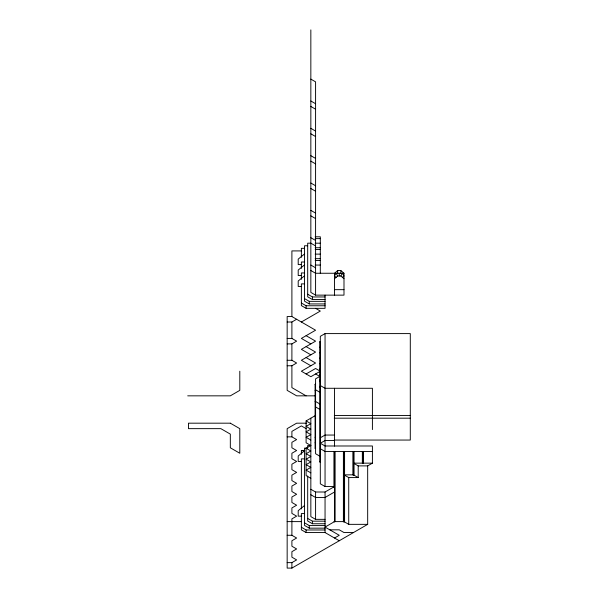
<?xml version="1.0" encoding="UTF-8"?>
<svg xmlns="http://www.w3.org/2000/svg" width="598" height="598" viewBox="0 0 598 598"><rect width="100%" height="100%" fill="white"/><g stroke="black" fill="none" stroke-linecap="round" stroke-linejoin="round"><path stroke-width="0.9" d="M334.521 278.728L337.676 275.992L340.838 275.992L342.415 273.256L343.992 275.992L342.415 277.36M310.84 29.9L310.84 292.4L315.58 295.135L343.992 295.135L343.992 273.256L340.838 270.528L337.676 270.528L334.521 273.256L334.521 295.135M304.524 253.963L298.208 259.121L298.208 264.585L301.37 264.585M304.524 264.899L298.208 270.057L298.208 275.529L301.37 275.529M304.524 275.835L298.208 280.993L298.208 286.464L301.37 286.464M304.524 450.832L298.208 455.99L298.208 461.462L301.37 461.462M304.524 505.519L298.208 510.677L298.208 516.149L301.37 516.149M287.16 322.008L291.899 322.008L296.63 319.272M301.37 322.008L320.311 311.072L315.58 308.336M287.16 343.887L291.899 343.887L296.63 341.152L291.899 338.416L287.16 338.416M334.23 440.053L410.295 440.053L410.295 333.594L325.05 333.594L320.311 336.33L320.311 483.804L325.05 486.54L334.521 486.54L325.05 492.005L315.58 492.005L310.84 489.276M320.311 462.217L319.818 461.933L319.818 341.802L320.311 341.518M320.311 346.982L319.818 347.266L320.311 347.55M287.16 365.759L291.899 365.759L296.63 363.023L291.899 360.288L287.16 360.288M320.311 352.454L319.818 352.738L320.311 353.022M320.311 357.918L319.818 358.209L320.311 358.494M320.311 363.39L319.818 363.674L320.311 363.958M306.101 373.959L315.58 368.495L320.311 371.223L310.84 376.695L301.37 371.223L315.58 363.023L306.101 357.559M320.311 368.861L319.818 369.145L320.311 369.429M320.311 374.326L319.818 374.61L320.311 374.894M320.311 376.12L315.58 378.855L315.58 453.725L320.311 456.461M320.311 379.797L319.818 380.081L320.311 380.365M315.58 448.545L315.086 448.261L315.086 384.327L315.58 384.043M320.311 381.307L319.818 381.591L320.311 381.875M320.311 386.779L319.818 387.063L320.311 387.347M315.58 390.262L315.086 390.546L315.58 390.838M315.58 401.206L315.086 401.49L315.58 401.774M320.311 403.934L319.818 404.218L320.311 404.51M310.84 478.333L306.101 475.604L306.101 448.261L310.84 445.525L306.101 442.789L306.101 420.917L315.58 415.446M315.58 437.033L315.086 437.317L315.58 437.601M320.311 437.788L325.05 435.052L334.521 435.052M315.58 442.505L315.086 442.789L315.58 443.073M315.086 448.261L315.58 447.969M320.311 456.177L319.818 456.461L320.311 456.745M333.931 487.46L333.931 451.46L335.112 451.46L335.112 521.613L333.931 521.613M319.818 461.933L320.311 461.641M343.992 451.804L344.583 451.46L344.583 521.613L343.992 521.957L343.401 521.613L343.401 451.46L343.992 451.804L343.992 521.957M353.463 451.804L354.053 451.46L354.053 474.849L353.463 475.186L352.872 474.849L352.872 451.46L353.463 451.804L353.463 475.186M362.934 451.804L363.532 451.46L363.532 463.151L362.934 463.495L362.343 463.151L362.343 451.46L362.934 451.804L362.934 463.495M372.412 463.151L353.463 463.151L358.202 465.887L367.673 465.887L372.412 463.151L372.412 445.988L325.05 445.988L320.311 443.26L325.05 440.524L334.521 440.524M334.521 492.005L325.05 497.476L315.58 497.476L310.84 494.74M287.16 562.628L291.899 562.628L296.63 559.9L291.899 557.164L291.899 551.692L296.63 548.957L291.899 546.228L291.899 540.756L296.63 538.021L291.899 535.285L287.16 535.285M334.521 538.021L339.253 535.285L325.05 527.085L334.521 521.613L343.992 521.613L348.731 524.349L367.673 524.349L367.673 465.887M306.714 423.182L296.63 423.182L287.16 428.646L287.16 568.1L291.899 568.1L367.673 524.349M315.146 236.801L320.311 236.801L320.311 273.256M315.146 238.624L320.311 238.624M315.146 243.184L320.311 243.184M307.686 245.763L304.524 245.763L304.524 301.205L309.263 303.934L325.05 303.934M315.146 247.736L320.311 247.736M304.524 248.334L301.37 248.334L301.37 257.297M315.146 249.56L320.311 249.56M301.37 250.913L291.899 250.913L291.899 316.544L315.58 330.216L301.37 338.416L310.84 343.887M315.146 254.12L320.311 254.12M315.146 258.68L320.311 258.68M315.146 260.496L320.311 260.496M304.524 262.006L301.37 262.006L301.37 268.39M315.146 265.056L320.311 265.056M304.524 272.95L301.37 272.95L301.37 279.326M343.992 273.256L315.58 273.256L310.84 270.528M304.524 283.886L301.37 283.886L301.37 305.6L306.101 308.336L325.05 308.336L325.05 295.135M334.521 289.664L343.992 289.664M307.686 294.223L312.418 296.959L325.05 296.959M315.58 245.913L310.84 243.184L307.686 243.184L307.686 296.802L312.418 299.538L325.05 299.538M304.524 298.626L309.263 301.355L325.05 301.355M301.37 303.022L306.101 305.757L325.05 305.757M291.899 316.544L287.16 316.544L287.16 390.367L296.63 395.839L315.348 395.839M187.705 395.839L230.327 395.839L239.798 390.367L239.798 371.223M334.312 415.446L410.295 415.446M334.23 418.181L410.295 418.181M287.16 436.854L291.899 436.854L296.63 439.582L291.899 442.318L291.899 447.79L296.63 450.526L291.899 453.254L291.899 458.726L296.63 461.462L291.899 464.198L291.899 469.662L296.63 472.398L291.899 475.133L291.899 480.598L296.63 483.334L291.899 486.069L291.899 491.541L296.63 494.269L291.899 497.005L291.899 502.477L296.63 505.213L291.899 507.941L291.899 513.413L296.63 516.149L291.899 518.885L291.899 535.285M310.84 445.525L307.686 445.525L307.686 447.371M307.686 448.104L304.524 448.104L304.524 525.418L309.263 528.154L325.05 528.154M304.816 450.526L301.37 450.526L301.37 454.323M301.37 450.683L304.524 450.683M372.412 451.46L325.05 451.46L320.311 448.724M304.524 458.883L301.37 458.883L301.37 508.935M358.202 477.578L353.463 474.849L343.992 474.849L348.731 477.578L358.202 477.578L358.202 465.887M304.524 513.57L301.37 513.57L301.37 529.821L306.101 532.556L325.05 532.556L339.253 540.756M310.84 418.181L310.84 516.62L315.58 519.348L325.05 519.348M307.686 518.436L312.418 521.172L325.05 521.172M287.16 521.613L301.37 521.613M307.686 475.986L307.686 521.015L312.418 523.751L325.05 523.751M304.524 522.839L309.263 525.575L325.05 525.575M329.782 529.821L339.253 529.821L343.992 532.556L353.463 532.556M301.37 527.242L306.101 529.978L325.05 529.978M310.84 79.115L315.58 81.851L315.58 295.135M310.84 100.995L315.58 103.731M310.84 106.459L315.58 109.195M310.84 128.338L315.58 131.074M310.84 133.803L315.58 136.538M310.84 155.682L315.58 158.418M310.84 161.146L315.58 163.882M310.84 183.025L315.58 185.761M310.84 188.497L315.58 191.225M310.84 210.369L315.58 213.105M310.84 215.841L315.58 218.569M310.84 237.712L315.58 240.448M310.84 265.056L315.58 267.792M319.818 341.802L320.311 342.086M306.101 335.68L315.58 341.152L301.37 349.352L310.84 354.823M306.101 346.616L315.58 352.087L301.37 360.288L310.84 365.759M315.58 373.959L320.311 376.695M320.311 385.553L325.05 388.281L372.412 388.281L372.412 429.588M315.086 384.327L315.58 384.611M315.58 389.791L320.311 392.527M306.101 395.839L291.899 387.631L291.899 365.759M315.58 401.49L320.311 404.218M315.58 406.954L320.311 409.69M306.101 420.917L310.84 423.646L306.101 426.381L310.84 429.117L306.101 431.853L310.84 434.589L306.101 437.317L310.84 440.053M306.101 428.646L301.37 425.911L291.899 431.382L291.899 436.854M306.101 448.261L310.84 450.989L306.101 453.725L310.84 456.461L306.101 459.197L310.84 461.933L306.101 464.661L310.84 467.397L306.101 470.133L310.84 472.869M340.838 275.992L343.992 278.728M336.098 277.36L334.521 275.992L336.098 273.256L337.676 275.992M348.731 477.578L348.731 524.349M340.838 270.528L340.838 273.256M339.253 273.256L339.253 275.992M337.676 270.528L337.676 273.256M334.521 388.281L334.521 446.13M334.521 451.804L334.521 521.957M325.05 333.594L325.05 486.54M325.05 492.005L325.05 532.556M315.58 492.005L315.58 519.348M312.418 296.959L312.418 299.538M312.418 521.172L312.418 523.751M309.263 301.355L309.263 303.934M309.263 525.575L309.263 528.154M306.101 305.757L306.101 308.336M306.101 529.978L306.101 532.556M291.899 322.008L291.899 338.416M291.899 343.887L291.899 360.288M291.899 562.628L291.899 568.1M230.327 423.182L188.467 423.182L188.467 428.646L220.856 428.646L230.327 434.118L230.327 447.79L239.798 453.254L239.798 428.646L230.327 423.182"/></g></svg>
